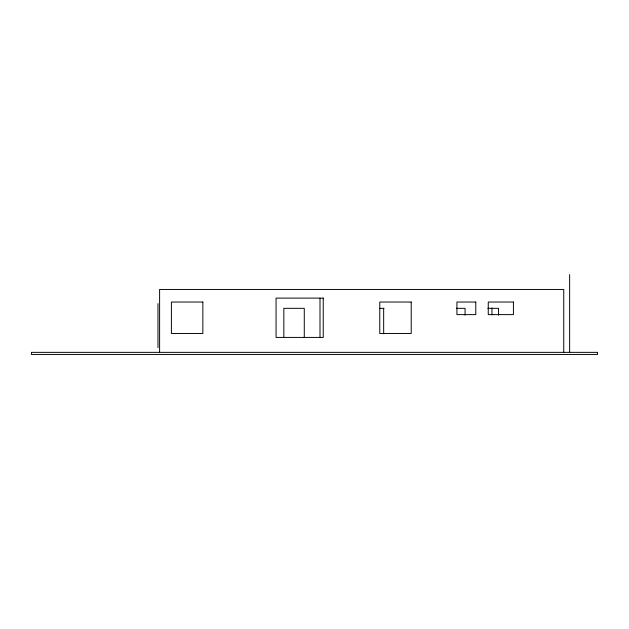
<?xml version="1.0" encoding="UTF-8"?>
<svg xmlns="http://www.w3.org/2000/svg" width="629" height="629" viewBox="0 0 629 629"><rect width="100%" height="100%" fill="white"/><g stroke="black" fill="none" stroke-linecap="round" stroke-linejoin="round"><path stroke-width="0.94" d="M379.774 308.328L383.965 308.328M456.316 308.328L465.075 308.328L465.075 315.176M487.837 308.328L498.545 308.328L498.545 315.176M569.63 274.551L569.63 352.374M563.741 352.358L563.741 289.458L159.609 289.458L159.609 352.358M491.957 307.935L491.957 314.815M383.666 308.328L383.666 333.763M320.004 298.303L320.004 337.616M304.279 337.679L304.279 308.328L283.836 308.328L283.836 337.679M157.981 303.61L157.981 347.64M323.243 298.107L276.068 298.107L276.068 337.419L323.243 337.419L323.243 298.107M202.852 302.038L171.403 302.038L171.403 333.488L202.852 333.488L202.852 302.038M411.217 302.038L379.767 302.038L379.767 333.488L411.217 333.488L411.217 302.038M475.791 302.038L456.921 302.038L456.921 314.618L475.791 314.618L475.791 302.038M513.421 302.038L488.261 302.038L488.261 314.618L513.421 314.618L513.421 302.038M597.55 352.358L31.45 352.358L31.45 354.449L597.55 354.449L597.55 352.358"/></g></svg>
